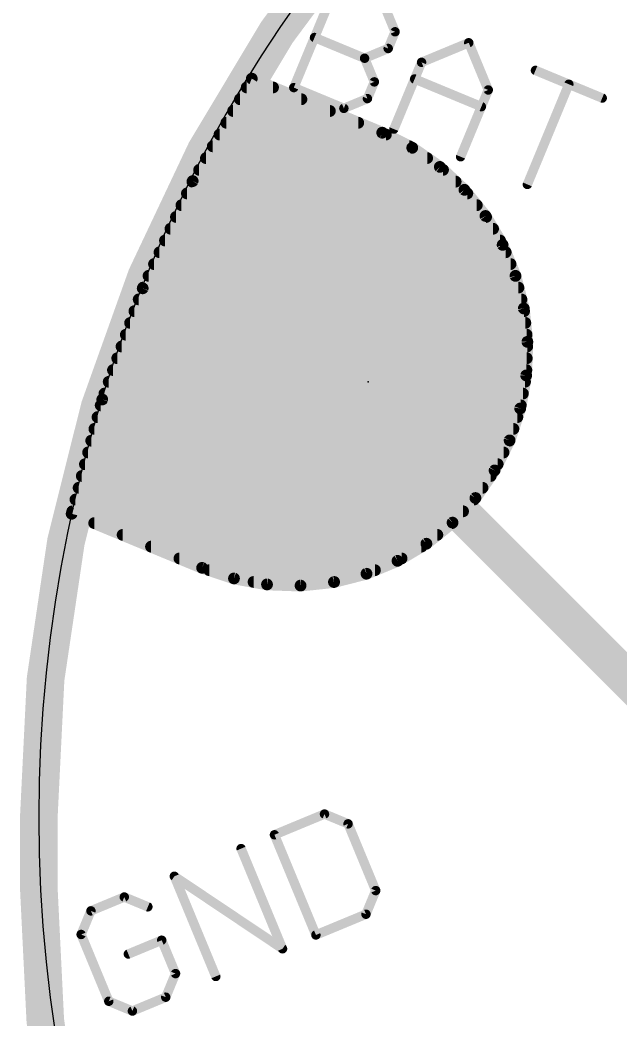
# Model space of a CAD drawing. Extents: x -15.4 to 15.4, y -15.6 to 15.4.
# Drawn here: x -15.44 to -8.97, y -2.17 to 8.6 of the extents above; entities that cross this region are included whole.
import ezdxf

# ---------------------------------------------------------------- set-up
doc = ezdxf.new("R2010")
doc.units = 0
for name, color, linetype in [('1', 12, 'CONTINUOUS'), ('16', 132, 'CONTINUOUS'), ('17', 110, 'CONTINUOUS'), ('20', 53, 'CONTINUOUS'), ('21', 40, 'CONTINUOUS'), ('23', 53, 'CONTINUOUS')]:
    doc.layers.add(name, color=color, linetype=linetype)

# ---------------------------------------------------------------- blocks, each defined once
blk = doc.blocks.new('ROUNDP')
at = {"const_width": 0.5}
blk.add_lwpolyline([(0, -0.25, 1), (0, 0.25, 1), (0, -0.25)], format="xyb", dxfattribs=at)

msp = doc.modelspace()

# ---------------------------------------------------------------- linework, layer by layer
at = {"layer": '1'}
for points, const_width in [([(-12.9413, 7.9691), (-13.5793, 6.864)], 0.127), ([(-11.5333, 7.3859), (-12.9413, 7.9691)], 0.127), ([(-12.9962, 7.874), (-12.7118, 7.874)], 0.127), ([(-13.0695, 7.747), (-12.4052, 7.747)], 0.127), ([(-13.1428, 7.62), (-12.0986, 7.62)], 0.127), ([(-13.2162, 7.493), (-11.792, 7.493)], 0.127), ([(-11.2092, 7.2236), (-11.5333, 7.3859)], 0.127), ([(-13.2895, 7.366), (-11.4936, 7.366)], 0.127), ([(-13.3628, 7.239), (-11.2399, 7.239)], 0.127), ([(-10.9116, 7.017), (-11.2092, 7.2236)], 0.127), ([(-13.4361, 7.112), (-11.0484, 7.112)], 0.127), ([(-13.5095, 6.985), (-10.8772, 6.985)], 0.127), ([(-10.6463, 6.77), (-10.9116, 7.017)], 0.127), ([(-13.5793, 6.864), (-14.1186, 5.7075)], 0.127), ([(-13.5821, 6.858), (-10.7408, 6.858)], 0.127), ([(-13.6413, 6.731), (-10.6149, 6.731)], 0.127), ([(-10.4189, 6.4878), (-10.6463, 6.77)], 0.127), ([(-13.7006, 6.604), (-10.5125, 6.604)], 0.127), ([(-13.7598, 6.477), (-10.4125, 6.477)], 0.127), ([(-10.234, 6.1762), (-10.4189, 6.4878)], 0.127), ([(-13.819, 6.35), (-10.3371, 6.35)], 0.127), ([(-13.8782, 6.223), (-10.2618, 6.223)], 0.127), ([(-13.9374, 6.096), (-10.2008, 6.096)], 0.127), ([(-10.0953, 5.8413), (-10.234, 6.1762)], 0.127), ([(-13.9967, 5.969), (-10.1482, 5.969)], 0.127), ([(-14.0559, 5.842), (-10.0956, 5.842)], 0.127), ([(-10.0057, 5.4902), (-10.0953, 5.8413)], 0.127), ([(-14.1186, 5.7075), (-14.5551, 4.5083)], 0.127), ([(-14.1151, 5.715), (-10.0631, 5.715)], 0.127), ([(-14.1621, 5.588), (-10.0306, 5.588)], 0.127), ([(-14.2083, 5.461), (-10.0025, 5.461)], 0.127), ([(-9.9669, 5.1299), (-10.0057, 5.4902)], 0.127), ([(-14.2546, 5.334), (-9.9889, 5.334)], 0.127), ([(-14.3008, 5.207), (-9.9752, 5.207)], 0.127), ([(-9.9799, 4.7677), (-9.9669, 5.1299)], 0.127), ([(-14.347, 5.08), (-9.9687, 5.08)], 0.127), ([(-14.3932, 4.953), (-9.9733, 4.953)], 0.127), ([(-14.4394, 4.826), (-9.9778, 4.826)], 0.127), ([(-11.684, 4.2871), (-11.684, 4.699)], 0.4064), ([(-14.4857, 4.699), (-9.9923, 4.699)], 0.127), ([(-10.0442, 4.411), (-9.9799, 4.7677)], 0.127), ([(-14.5319, 4.572), (-10.0152, 4.572)], 0.127), ([(-14.5551, 4.5083), (-14.8853, 3.2758)], 0.127), ([(-14.572, 4.445), (-10.0381, 4.445)], 0.127), ([(-2.25, -5.1469), (-11.684, 4.2871)], 0.4064), ([(-10.1587, 4.0672), (-10.0442, 4.411)], 0.127), ([(-14.6061, 4.318), (-10.0752, 4.318)], 0.127), ([(-14.6401, 4.191), (-10.1175, 4.191)], 0.127), ([(-14.6741, 4.064), (-10.1603, 4.064)], 0.127), ([(-10.3209, 3.7431), (-10.1587, 4.0672)], 0.127), ([(-14.7082, 3.937), (-10.2238, 3.937)], 0.127), ([(-14.7422, 3.81), (-10.2874, 3.81)], 0.127), ([(-10.5276, 3.4454), (-10.3209, 3.7431)], 0.127), ([(-14.7762, 3.683), (-10.3626, 3.683)], 0.127), ([(-14.8102, 3.556), (-10.4508, 3.556)], 0.127), ([(-14.8443, 3.429), (-10.5429, 3.429)], 0.127), ([(-10.7745, 3.1802), (-10.5276, 3.4454)], 0.127), ([(-14.8783, 3.302), (-10.6611, 3.302)], 0.127), ([(-14.8853, 3.2758), (-13.4773, 2.6926)], 0.127), ([(-14.6421, 3.175), (-10.781, 3.175)], 0.127), ([(-11.0567, 2.9528), (-10.7745, 3.1802)], 0.127), ([(-14.3355, 3.048), (-10.9386, 3.048)], 0.127), ([(-14.0289, 2.921), (-11.1103, 2.921)], 0.127), ([(-11.3684, 2.7679), (-11.0567, 2.9528)], 0.127), ([(-13.7223, 2.794), (-11.3243, 2.794)], 0.127), ([(-11.7032, 2.6292), (-11.3684, 2.7679)], 0.127), ([(-13.4773, 2.6926), (-13.1335, 2.5781)], 0.127), ([(-13.4006, 2.667), (-11.6119, 2.667)], 0.127), ([(-13.1335, 2.5781), (-12.7768, 2.5138)], 0.127), ([(-12.9223, 2.54), (-12.0526, 2.54)], 0.127), ([(-12.4147, 2.5008), (-12.0543, 2.5396)], 0.127), ([(-12.0543, 2.5396), (-11.7032, 2.6292)], 0.127), ([(-12.7768, 2.5138), (-12.4147, 2.5008)], 0.127)]:
    msp.add_lwpolyline(points, dxfattribs=dict(at, const_width=const_width))
for points, const_width in [([(-12.9292, 7.9984, 1), (-12.9535, 7.9397)], 0.0635), ([(-12.9138, 7.9532, 1), (-12.9688, 7.9849)], 0.0635), ([(-12.9962, 7.9058, 1), (-12.9962, 7.8423)], 0.0635), ([(-12.7118, 7.8423, 1), (-12.7118, 7.9058)], 0.0635), ([(-13.0695, 7.7788, 1), (-13.0695, 7.7153)], 0.0635), ([(-12.4052, 7.7153, 1), (-12.4052, 7.7788)], 0.0635), ([(-13.1428, 7.6517, 1), (-13.1428, 7.5883)], 0.0635), ([(-12.0986, 7.5883, 1), (-12.0986, 7.6517)], 0.0635), ([(-13.2162, 7.5248, 1), (-13.2162, 7.4613)], 0.0635), ([(-11.792, 7.4613, 1), (-11.792, 7.5248)], 0.0635), ([(-11.5191, 7.4143, 1), (-11.5475, 7.3575)], 0.0635), ([(-11.5455, 7.3565, 1), (-11.5212, 7.4152)], 0.0635), ([(-13.2895, 7.3978, 1), (-13.2895, 7.3343)], 0.0635), ([(-11.4936, 7.3343, 1), (-11.4936, 7.3978)], 0.0635), ([(-13.3628, 7.2708, 1), (-13.3628, 7.2073)], 0.0635), ([(-11.1911, 7.2497, 1), (-11.2274, 7.1976)], 0.0635), ([(-11.2399, 7.2073, 1), (-11.2399, 7.2708)], 0.0635), ([(-11.2235, 7.1952, 1), (-11.195, 7.252)], 0.0635), ([(-13.4361, 7.1437, 1), (-13.4361, 7.0803)], 0.0635), ([(-11.0484, 7.0803, 1), (-11.0484, 7.1437)], 0.0635), ([(-13.5095, 7.0168, 1), (-13.5095, 6.9533)], 0.0635), ([(-10.8899, 7.0402, 1), (-10.9332, 6.9937)], 0.0635), ([(-10.9297, 6.9909, 1), (-10.8934, 7.043)], 0.0635), ([(-10.8772, 6.9533, 1), (-10.8772, 7.0168)], 0.0635), ([(-13.5821, 6.8898, 1), (-13.5821, 6.8263)], 0.0635), ([(-13.6068, 6.8798, 1), (-13.5518, 6.8481)], 0.0635), ([(-13.5506, 6.8505, 1), (-13.6081, 6.8774)], 0.0635), ([(-10.7408, 6.8263, 1), (-10.7408, 6.8898)], 0.0635), ([(-13.6413, 6.7628, 1), (-13.6413, 6.6993)], 0.0635), ([(-10.6216, 6.7899, 1), (-10.671, 6.7501)], 0.0635), ([(-10.668, 6.7468, 1), (-10.6247, 6.7932)], 0.0635), ([(-10.6149, 6.6993, 1), (-10.6149, 6.7628)], 0.0635), ([(-13.7006, 6.6357, 1), (-13.7006, 6.5723)], 0.0635), ([(-10.5125, 6.5723, 1), (-10.5125, 6.6357)], 0.0635), ([(-13.7598, 6.5088, 1), (-13.7598, 6.4453)], 0.0635), ([(-10.3916, 6.504, 1), (-10.4462, 6.4716)], 0.0635), ([(-10.4436, 6.4679, 1), (-10.3942, 6.5077)], 0.0635), ([(-10.4125, 6.4453, 1), (-10.4125, 6.5088)], 0.0635), ([(-13.819, 6.3818, 1), (-13.819, 6.3183)], 0.0635), ([(-10.3371, 6.3183, 1), (-10.3371, 6.3818)], 0.0635), ([(-13.8782, 6.2547, 1), (-13.8782, 6.1913)], 0.0635), ([(-10.2618, 6.1913, 1), (-10.2618, 6.2547)], 0.0635), ([(-13.9374, 6.1277, 1), (-13.9374, 6.0643)], 0.0635), ([(-10.2047, 6.1883, 1), (-10.2633, 6.164)], 0.0635), ([(-10.2613, 6.16, 1), (-10.2067, 6.1924)], 0.0635), ([(-10.2008, 6.0643, 1), (-10.2008, 6.1277)], 0.0635), ([(-13.9967, 6.0008, 1), (-13.9967, 5.9373)], 0.0635), ([(-10.1482, 5.9373, 1), (-10.1482, 6.0008)], 0.0635), ([(-14.0559, 5.8738, 1), (-14.0559, 5.8103)], 0.0635), ([(-10.0645, 5.8492, 1), (-10.1261, 5.8335)], 0.0635), ([(-10.1246, 5.8292, 1), (-10.066, 5.8535)], 0.0635), ([(-10.0956, 5.8103, 1), (-10.0956, 5.8738)], 0.0635), ([(-14.1474, 5.7209, 1), (-14.0898, 5.694)], 0.0635), ([(-14.0888, 5.6966, 1), (-14.1485, 5.7183)], 0.0635), ([(-14.1151, 5.7467, 1), (-14.1151, 5.6833)], 0.0635), ([(-10.0631, 5.6833, 1), (-10.0631, 5.7467)], 0.0635), ([(-14.1621, 5.6197, 1), (-14.1621, 5.5563)], 0.0635), ([(-10.0306, 5.5563, 1), (-10.0306, 5.6197)], 0.0635), ([(-14.2083, 5.4928, 1), (-14.2083, 5.4293)], 0.0635), ([(-9.9741, 5.4936, 1), (-10.0373, 5.4868)], 0.0635), ([(-10.0364, 5.4823, 1), (-9.9749, 5.498)], 0.0635), ([(-10.0025, 5.4293, 1), (-10.0025, 5.4928)], 0.0635), ([(-14.2546, 5.3658, 1), (-14.2546, 5.3023)], 0.0635), ([(-9.9889, 5.3023, 1), (-9.9889, 5.3658)], 0.0635), ([(-14.3008, 5.2387, 1), (-14.3008, 5.1753)], 0.0635), ([(-9.9352, 5.1287, 1), (-9.9987, 5.131)], 0.0635), ([(-9.9752, 5.1753, 1), (-9.9752, 5.2387)], 0.0635), ([(-14.347, 5.1117, 1), (-14.347, 5.0483)], 0.0635), ([(-9.9985, 5.1265, 1), (-9.9354, 5.1333)], 0.0635), ([(-9.9687, 5.0483, 1), (-9.9687, 5.1117)], 0.0635), ([(-14.3932, 4.9848, 1), (-14.3932, 4.9213)], 0.0635), ([(-9.9733, 4.9213, 1), (-9.9733, 4.9848)], 0.0635), ([(-14.4394, 4.8578, 1), (-14.4394, 4.7943)], 0.0635), ([(-11.5824, 4.699, 1), (-11.7856, 4.699)], 0.2032), ([(-9.9778, 4.7943, 1), (-9.9778, 4.8578)], 0.0635), ([(-14.4857, 4.7307, 1), (-14.4857, 4.6673)], 0.0635), ([(-10.0116, 4.7688, 1), (-9.9481, 4.7666)], 0.0635), ([(-9.9486, 4.7621, 1), (-10.0111, 4.7733)], 0.0635), ([(-9.9923, 4.6673, 1), (-9.9923, 4.7307)], 0.0635), ([(-14.5319, 4.6037, 1), (-14.5319, 4.5403)], 0.0635), ([(-10.0152, 4.5403, 1), (-10.0152, 4.6037)], 0.0635), ([(-14.5849, 4.5192, 1), (-14.5252, 4.4975)], 0.0635), ([(-14.5244, 4.5001, 1), (-14.5857, 4.5166)], 0.0635), ([(-14.572, 4.4768, 1), (-14.572, 4.4133)], 0.0635), ([(-11.6122, 4.3589, 1), (-11.7558, 4.2152)], 0.2032), ([(-10.0755, 4.4167, 1), (-10.013, 4.4054)], 0.0635), ([(-10.0141, 4.401, 1), (-10.0744, 4.4211)], 0.0635), ([(-10.0381, 4.4133, 1), (-10.0381, 4.4768)], 0.0635), ([(-14.6061, 4.3498, 1), (-14.6061, 4.2863)], 0.0635), ([(-11.7856, 4.2871, 1), (-11.5824, 4.2871)], 0.2032), ([(-10.0752, 4.2863, 1), (-10.0752, 4.3498)], 0.0635), ([(-14.6401, 4.2227, 1), (-14.6401, 4.1593)], 0.0635), ([(-10.1175, 4.1593, 1), (-10.1175, 4.2227)], 0.0635), ([(-14.6741, 4.0957, 1), (-14.6741, 4.0323)], 0.0635), ([(-10.1888, 4.0772, 1), (-10.1285, 4.0572)], 0.0635), ([(-10.1303, 4.053, 1), (-10.1871, 4.0814)], 0.0635), ([(-10.1603, 4.0323, 1), (-10.1603, 4.0957)], 0.0635), ([(-14.7082, 3.9688, 1), (-14.7082, 3.9053)], 0.0635), ([(-10.2238, 3.9053, 1), (-10.2238, 3.9688)], 0.0635), ([(-14.7422, 3.8418, 1), (-14.7422, 3.7782)], 0.0635), ([(-10.3493, 3.7573, 1), (-10.2925, 3.7289)], 0.0635), ([(-10.2948, 3.725, 1), (-10.347, 3.7612)], 0.0635), ([(-10.2874, 3.7782, 1), (-10.2874, 3.8418)], 0.0635), ([(-14.7762, 3.7148, 1), (-14.7762, 3.6513)], 0.0635), ([(-10.3626, 3.6513, 1), (-10.3626, 3.7148)], 0.0635), ([(-14.8102, 3.5878, 1), (-14.8102, 3.5242)], 0.0635), ([(-10.4508, 3.5242, 1), (-10.4508, 3.5878)], 0.0635), ([(-14.8443, 3.4608, 1), (-14.8443, 3.3973)], 0.0635), ([(-10.5537, 3.4635, 1), (-10.5015, 3.4273)], 0.0635), ([(-10.5043, 3.4238, 1), (-10.5508, 3.4671)], 0.0635), ([(-10.5429, 3.3973, 1), (-10.5429, 3.4608)], 0.0635), ([(-14.8783, 3.3338, 1), (-14.8783, 3.2702)], 0.0635), ([(-10.6611, 3.2702, 1), (-10.6611, 3.3338)], 0.0635), ([(-14.8732, 3.3051, 1), (-14.8975, 3.2464)], 0.0635), ([(-14.916, 3.284, 1), (-14.8547, 3.2675)], 0.0635), ([(-14.6421, 3.2068, 1), (-14.6421, 3.1433)], 0.0635), ([(-10.7978, 3.2018, 1), (-10.7513, 3.1586)], 0.0635), ([(-10.7546, 3.1555, 1), (-10.7944, 3.2049)], 0.0635), ([(-10.781, 3.1433, 1), (-10.781, 3.2068)], 0.0635), ([(-14.3355, 3.0798, 1), (-14.3355, 3.0162)], 0.0635), ([(-10.9386, 3.0162, 1), (-10.9386, 3.0798)], 0.0635), ([(-14.0289, 2.9528, 1), (-14.0289, 2.8893)], 0.0635), ([(-11.1103, 2.8893, 1), (-11.1103, 2.9528)], 0.0635), ([(-11.0766, 2.9775, 1), (-11.0368, 2.9281)], 0.0635), ([(-11.0405, 2.9255, 1), (-11.0729, 2.9801)], 0.0635), ([(-13.7223, 2.8258, 1), (-13.7223, 2.7622)], 0.0635), ([(-11.3846, 2.7952, 1), (-11.3522, 2.7406)], 0.0635), ([(-11.3562, 2.7385, 1), (-11.3805, 2.7972)], 0.0635), ([(-11.3243, 2.7622, 1), (-11.3243, 2.8258)], 0.0635), ([(-13.4673, 2.7227, 1), (-13.4874, 2.6624)], 0.0635), ([(-13.4895, 2.6632, 1), (-13.4652, 2.7219)], 0.0635), ([(-13.4006, 2.6988, 1), (-13.4006, 2.6353)], 0.0635), ([(-11.6119, 2.6353, 1), (-11.6119, 2.6988)], 0.0635), ([(-13.1279, 2.6093, 1), (-13.1391, 2.5469)], 0.0635), ([(-13.1435, 2.548, 1), (-13.1235, 2.6082)], 0.0635), ([(-12.9223, 2.5718, 1), (-12.9223, 2.5082)], 0.0635), ([(-12.0622, 2.5703, 1), (-12.0465, 2.5088)], 0.0635), ([(-12.0509, 2.508, 1), (-12.0577, 2.5711)], 0.0635), ([(-12.0526, 2.5082, 1), (-12.0526, 2.5718)], 0.0635), ([(-11.7153, 2.6585, 1), (-11.691, 2.5999)], 0.0635), ([(-11.6953, 2.5984, 1), (-11.711, 2.6599)], 0.0635), ([(-12.7757, 2.5455, 1), (-12.778, 2.482)], 0.0635), ([(-12.7825, 2.4825, 1), (-12.7712, 2.545)], 0.0635), ([(-12.4181, 2.5324, 1), (-12.4113, 2.4693)], 0.0635), ([(-12.4158, 2.4691, 1), (-12.4135, 2.5326)], 0.0635)]:
    msp.add_lwpolyline(points, format="xyb", dxfattribs=dict(at, const_width=const_width))
at = {"layer": '16'}
for points, const_width in [([(0, 15.24, 0.4142), (-15.24, 0)], 0.4064), ([(-12.9292, 7.9984, 1), (-12.9535, 7.9397)], 0.0635), ([(-12.9138, 7.9532, 1), (-12.9688, 7.9849)], 0.0635), ([(-12.9962, 7.9058, 1), (-12.9962, 7.8423)], 0.0635), ([(-12.7118, 7.8423, 1), (-12.7118, 7.9058)], 0.0635), ([(-13.0695, 7.7788, 1), (-13.0695, 7.7153)], 0.0635), ([(-12.4052, 7.7153, 1), (-12.4052, 7.7788)], 0.0635), ([(-13.1428, 7.6517, 1), (-13.1428, 7.5883)], 0.0635), ([(-12.0986, 7.5883, 1), (-12.0986, 7.6517)], 0.0635), ([(-13.2162, 7.5248, 1), (-13.2162, 7.4613)], 0.0635), ([(-11.792, 7.4613, 1), (-11.792, 7.5248)], 0.0635), ([(-11.5191, 7.4143, 1), (-11.5475, 7.3575)], 0.0635), ([(-11.5455, 7.3565, 1), (-11.5212, 7.4152)], 0.0635), ([(-13.2895, 7.3978, 1), (-13.2895, 7.3343)], 0.0635), ([(-11.4936, 7.3343, 1), (-11.4936, 7.3978)], 0.0635), ([(-13.3628, 7.2708, 1), (-13.3628, 7.2073)], 0.0635), ([(-11.1911, 7.2497, 1), (-11.2274, 7.1976)], 0.0635), ([(-11.2399, 7.2073, 1), (-11.2399, 7.2708)], 0.0635), ([(-11.2235, 7.1952, 1), (-11.195, 7.252)], 0.0635), ([(-13.4361, 7.1437, 1), (-13.4361, 7.0803)], 0.0635), ([(-11.0484, 7.0803, 1), (-11.0484, 7.1437)], 0.0635), ([(-13.5095, 7.0168, 1), (-13.5095, 6.9533)], 0.0635), ([(-10.8899, 7.0402, 1), (-10.9332, 6.9937)], 0.0635), ([(-10.9297, 6.9909, 1), (-10.8934, 7.043)], 0.0635), ([(-10.8772, 6.9533, 1), (-10.8772, 7.0168)], 0.0635), ([(-13.5821, 6.8898, 1), (-13.5821, 6.8263)], 0.0635), ([(-13.6068, 6.8798, 1), (-13.5518, 6.8481)], 0.0635), ([(-13.5506, 6.8505, 1), (-13.6081, 6.8774)], 0.0635), ([(-10.7408, 6.8263, 1), (-10.7408, 6.8898)], 0.0635), ([(-13.6413, 6.7628, 1), (-13.6413, 6.6993)], 0.0635), ([(-10.6216, 6.7899, 1), (-10.671, 6.7501)], 0.0635), ([(-10.668, 6.7468, 1), (-10.6247, 6.7932)], 0.0635), ([(-10.6149, 6.6993, 1), (-10.6149, 6.7628)], 0.0635), ([(-13.7006, 6.6357, 1), (-13.7006, 6.5723)], 0.0635), ([(-10.5125, 6.5723, 1), (-10.5125, 6.6357)], 0.0635), ([(-13.7598, 6.5088, 1), (-13.7598, 6.4453)], 0.0635), ([(-10.3916, 6.504, 1), (-10.4462, 6.4716)], 0.0635), ([(-10.4436, 6.4679, 1), (-10.3942, 6.5077)], 0.0635), ([(-10.4125, 6.4453, 1), (-10.4125, 6.5088)], 0.0635), ([(-13.819, 6.3818, 1), (-13.819, 6.3183)], 0.0635), ([(-10.3371, 6.3183, 1), (-10.3371, 6.3818)], 0.0635), ([(-13.8782, 6.2547, 1), (-13.8782, 6.1913)], 0.0635), ([(-10.2618, 6.1913, 1), (-10.2618, 6.2547)], 0.0635), ([(-13.9374, 6.1277, 1), (-13.9374, 6.0643)], 0.0635), ([(-10.2047, 6.1883, 1), (-10.2633, 6.164)], 0.0635), ([(-10.2613, 6.16, 1), (-10.2067, 6.1924)], 0.0635), ([(-10.2008, 6.0643, 1), (-10.2008, 6.1277)], 0.0635), ([(-13.9967, 6.0008, 1), (-13.9967, 5.9373)], 0.0635), ([(-10.1482, 5.9373, 1), (-10.1482, 6.0008)], 0.0635), ([(-14.0559, 5.8738, 1), (-14.0559, 5.8103)], 0.0635), ([(-10.0645, 5.8492, 1), (-10.1261, 5.8335)], 0.0635), ([(-10.1246, 5.8292, 1), (-10.066, 5.8535)], 0.0635), ([(-10.0956, 5.8103, 1), (-10.0956, 5.8738)], 0.0635), ([(-14.1474, 5.7209, 1), (-14.0898, 5.694)], 0.0635), ([(-14.0888, 5.6966, 1), (-14.1485, 5.7183)], 0.0635), ([(-14.1151, 5.7467, 1), (-14.1151, 5.6833)], 0.0635), ([(-10.0631, 5.6833, 1), (-10.0631, 5.7467)], 0.0635), ([(-14.1621, 5.6197, 1), (-14.1621, 5.5563)], 0.0635), ([(-10.0306, 5.5563, 1), (-10.0306, 5.6197)], 0.0635), ([(-14.2083, 5.4928, 1), (-14.2083, 5.4293)], 0.0635), ([(-9.9741, 5.4936, 1), (-10.0373, 5.4868)], 0.0635), ([(-10.0364, 5.4823, 1), (-9.9749, 5.498)], 0.0635), ([(-10.0025, 5.4293, 1), (-10.0025, 5.4928)], 0.0635), ([(-14.2546, 5.3658, 1), (-14.2546, 5.3023)], 0.0635), ([(-9.9889, 5.3023, 1), (-9.9889, 5.3658)], 0.0635), ([(-14.3008, 5.2387, 1), (-14.3008, 5.1753)], 0.0635), ([(-9.9352, 5.1287, 1), (-9.9987, 5.131)], 0.0635), ([(-9.9752, 5.1753, 1), (-9.9752, 5.2387)], 0.0635), ([(-14.347, 5.1117, 1), (-14.347, 5.0483)], 0.0635), ([(-9.9985, 5.1265, 1), (-9.9354, 5.1333)], 0.0635), ([(-9.9687, 5.0483, 1), (-9.9687, 5.1117)], 0.0635), ([(-14.3932, 4.9848, 1), (-14.3932, 4.9213)], 0.0635), ([(-9.9733, 4.9213, 1), (-9.9733, 4.9848)], 0.0635), ([(-14.4394, 4.8578, 1), (-14.4394, 4.7943)], 0.0635), ([(-9.9778, 4.7943, 1), (-9.9778, 4.8578)], 0.0635), ([(-14.4857, 4.7307, 1), (-14.4857, 4.6673)], 0.0635), ([(-10.0116, 4.7688, 1), (-9.9481, 4.7666)], 0.0635), ([(-9.9486, 4.7621, 1), (-10.0111, 4.7733)], 0.0635), ([(-9.9923, 4.6673, 1), (-9.9923, 4.7307)], 0.0635), ([(-14.5319, 4.6037, 1), (-14.5319, 4.5403)], 0.0635), ([(-10.0152, 4.5403, 1), (-10.0152, 4.6037)], 0.0635), ([(-14.5849, 4.5192, 1), (-14.5252, 4.4975)], 0.0635), ([(-14.5244, 4.5001, 1), (-14.5857, 4.5166)], 0.0635), ([(-14.572, 4.4768, 1), (-14.572, 4.4133)], 0.0635), ([(-10.0755, 4.4167, 1), (-10.013, 4.4054)], 0.0635), ([(-10.0141, 4.401, 1), (-10.0744, 4.4211)], 0.0635), ([(-10.0381, 4.4133, 1), (-10.0381, 4.4768)], 0.0635), ([(-14.6061, 4.3498, 1), (-14.6061, 4.2863)], 0.0635), ([(-10.0752, 4.2863, 1), (-10.0752, 4.3498)], 0.0635), ([(-14.6401, 4.2227, 1), (-14.6401, 4.1593)], 0.0635), ([(-10.1175, 4.1593, 1), (-10.1175, 4.2227)], 0.0635), ([(-14.6741, 4.0957, 1), (-14.6741, 4.0323)], 0.0635), ([(-10.1888, 4.0772, 1), (-10.1285, 4.0572)], 0.0635), ([(-10.1303, 4.053, 1), (-10.1871, 4.0814)], 0.0635), ([(-10.1603, 4.0323, 1), (-10.1603, 4.0957)], 0.0635), ([(-14.7082, 3.9688, 1), (-14.7082, 3.9053)], 0.0635), ([(-10.2238, 3.9053, 1), (-10.2238, 3.9688)], 0.0635), ([(-14.7422, 3.8418, 1), (-14.7422, 3.7782)], 0.0635), ([(-10.3493, 3.7573, 1), (-10.2925, 3.7289)], 0.0635), ([(-10.2948, 3.725, 1), (-10.347, 3.7612)], 0.0635), ([(-10.2874, 3.7782, 1), (-10.2874, 3.8418)], 0.0635), ([(-14.7762, 3.7148, 1), (-14.7762, 3.6513)], 0.0635), ([(-10.3626, 3.6513, 1), (-10.3626, 3.7148)], 0.0635), ([(-14.8102, 3.5878, 1), (-14.8102, 3.5242)], 0.0635), ([(-10.4508, 3.5242, 1), (-10.4508, 3.5878)], 0.0635), ([(-14.8443, 3.4608, 1), (-14.8443, 3.3973)], 0.0635), ([(-10.5537, 3.4635, 1), (-10.5015, 3.4273)], 0.0635), ([(-10.5043, 3.4238, 1), (-10.5508, 3.4671)], 0.0635), ([(-10.5429, 3.3973, 1), (-10.5429, 3.4608)], 0.0635), ([(-14.8783, 3.3338, 1), (-14.8783, 3.2702)], 0.0635), ([(-10.6611, 3.2702, 1), (-10.6611, 3.3338)], 0.0635), ([(-14.8732, 3.3051, 1), (-14.8975, 3.2464)], 0.0635), ([(-14.916, 3.284, 1), (-14.8547, 3.2675)], 0.0635), ([(-14.6421, 3.2068, 1), (-14.6421, 3.1433)], 0.0635), ([(-10.7978, 3.2018, 1), (-10.7513, 3.1586)], 0.0635), ([(-10.7546, 3.1555, 1), (-10.7944, 3.2049)], 0.0635), ([(-10.781, 3.1433, 1), (-10.781, 3.2068)], 0.0635), ([(-14.3355, 3.0798, 1), (-14.3355, 3.0162)], 0.0635), ([(-10.9386, 3.0162, 1), (-10.9386, 3.0798)], 0.0635), ([(-14.0289, 2.9528, 1), (-14.0289, 2.8893)], 0.0635), ([(-11.1103, 2.8893, 1), (-11.1103, 2.9528)], 0.0635), ([(-11.0766, 2.9775, 1), (-11.0368, 2.9281)], 0.0635), ([(-11.0405, 2.9255, 1), (-11.0729, 2.9801)], 0.0635), ([(-13.7223, 2.8258, 1), (-13.7223, 2.7622)], 0.0635), ([(-11.3846, 2.7952, 1), (-11.3522, 2.7406)], 0.0635), ([(-11.3562, 2.7385, 1), (-11.3805, 2.7972)], 0.0635), ([(-11.3243, 2.7622, 1), (-11.3243, 2.8258)], 0.0635), ([(-13.4673, 2.7227, 1), (-13.4874, 2.6624)], 0.0635), ([(-13.4895, 2.6632, 1), (-13.4652, 2.7219)], 0.0635), ([(-13.4006, 2.6988, 1), (-13.4006, 2.6353)], 0.0635), ([(-11.6119, 2.6353, 1), (-11.6119, 2.6988)], 0.0635), ([(-13.1279, 2.6093, 1), (-13.1391, 2.5469)], 0.0635), ([(-13.1435, 2.548, 1), (-13.1235, 2.6082)], 0.0635), ([(-12.9223, 2.5718, 1), (-12.9223, 2.5082)], 0.0635), ([(-12.0622, 2.5703, 1), (-12.0465, 2.5088)], 0.0635), ([(-12.0509, 2.508, 1), (-12.0577, 2.5711)], 0.0635), ([(-12.0526, 2.5082, 1), (-12.0526, 2.5718)], 0.0635), ([(-11.7153, 2.6585, 1), (-11.691, 2.5999)], 0.0635), ([(-11.6953, 2.5984, 1), (-11.711, 2.6599)], 0.0635), ([(-12.7757, 2.5455, 1), (-12.778, 2.482)], 0.0635), ([(-12.7825, 2.4825, 1), (-12.7712, 2.545)], 0.0635), ([(-12.4181, 2.5324, 1), (-12.4113, 2.4693)], 0.0635), ([(-12.4158, 2.4691, 1), (-12.4135, 2.5326)], 0.0635), ([(-15.1384, 0, 1), (-15.3416, 0)], 0.2032), ([(-15.3416, 0, 1), (-15.1384, 0)], 0.2032), ([(-15.24, -0.762, 0.4142), (-0.635, -15.367)], 0.4064), ([(-15.1384, -0.762, 1), (-15.3416, -0.762)], 0.2032), ([(-15.3416, -0.762, 1), (-15.1384, -0.762)], 0.2032)]:
    msp.add_lwpolyline(points, format="xyb", dxfattribs=dict(at, const_width=const_width))
for points, const_width in [([(-12.9413, 7.9691), (-13.5793, 6.864)], 0.127), ([(-11.5333, 7.3859), (-12.9413, 7.9691)], 0.127), ([(-12.9962, 7.874), (-12.7118, 7.874)], 0.127), ([(-13.0695, 7.747), (-12.4052, 7.747)], 0.127), ([(-13.1428, 7.62), (-12.0986, 7.62)], 0.127), ([(-13.2162, 7.493), (-11.792, 7.493)], 0.127), ([(-11.2092, 7.2236), (-11.5333, 7.3859)], 0.127), ([(-13.2895, 7.366), (-11.4936, 7.366)], 0.127), ([(-13.3628, 7.239), (-11.2399, 7.239)], 0.127), ([(-10.9116, 7.017), (-11.2092, 7.2236)], 0.127), ([(-13.4361, 7.112), (-11.0484, 7.112)], 0.127), ([(-13.5095, 6.985), (-10.8772, 6.985)], 0.127), ([(-10.6463, 6.77), (-10.9116, 7.017)], 0.127), ([(-13.5793, 6.864), (-14.1186, 5.7075)], 0.127), ([(-13.5821, 6.858), (-10.7408, 6.858)], 0.127), ([(-13.6413, 6.731), (-10.6149, 6.731)], 0.127), ([(-10.4189, 6.4878), (-10.6463, 6.77)], 0.127), ([(-13.7006, 6.604), (-10.5125, 6.604)], 0.127), ([(-13.7598, 6.477), (-10.4125, 6.477)], 0.127), ([(-10.234, 6.1762), (-10.4189, 6.4878)], 0.127), ([(-13.819, 6.35), (-10.3371, 6.35)], 0.127), ([(-13.8782, 6.223), (-10.2618, 6.223)], 0.127), ([(-13.9374, 6.096), (-10.2008, 6.096)], 0.127), ([(-10.0953, 5.8413), (-10.234, 6.1762)], 0.127), ([(-13.9967, 5.969), (-10.1482, 5.969)], 0.127), ([(-14.0559, 5.842), (-10.0956, 5.842)], 0.127), ([(-10.0057, 5.4902), (-10.0953, 5.8413)], 0.127), ([(-14.1186, 5.7075), (-14.5551, 4.5083)], 0.127), ([(-14.1151, 5.715), (-10.0631, 5.715)], 0.127), ([(-14.1621, 5.588), (-10.0306, 5.588)], 0.127), ([(-14.2083, 5.461), (-10.0025, 5.461)], 0.127), ([(-9.9669, 5.1299), (-10.0057, 5.4902)], 0.127), ([(-14.2546, 5.334), (-9.9889, 5.334)], 0.127), ([(-14.3008, 5.207), (-9.9752, 5.207)], 0.127), ([(-9.9799, 4.7677), (-9.9669, 5.1299)], 0.127), ([(-14.347, 5.08), (-9.9687, 5.08)], 0.127), ([(-14.3932, 4.953), (-9.9733, 4.953)], 0.127), ([(-14.4394, 4.826), (-9.9778, 4.826)], 0.127), ([(-14.4857, 4.699), (-9.9923, 4.699)], 0.127), ([(-10.0442, 4.411), (-9.9799, 4.7677)], 0.127), ([(-14.5319, 4.572), (-10.0152, 4.572)], 0.127), ([(-14.5551, 4.5083), (-14.8853, 3.2758)], 0.127), ([(-14.572, 4.445), (-10.0381, 4.445)], 0.127), ([(-10.1587, 4.0672), (-10.0442, 4.411)], 0.127), ([(-14.6061, 4.318), (-10.0752, 4.318)], 0.127), ([(-14.6401, 4.191), (-10.1175, 4.191)], 0.127), ([(-14.6741, 4.064), (-10.1603, 4.064)], 0.127), ([(-10.3209, 3.7431), (-10.1587, 4.0672)], 0.127), ([(-14.7082, 3.937), (-10.2238, 3.937)], 0.127), ([(-14.7422, 3.81), (-10.2874, 3.81)], 0.127), ([(-10.5276, 3.4454), (-10.3209, 3.7431)], 0.127), ([(-14.7762, 3.683), (-10.3626, 3.683)], 0.127), ([(-14.8102, 3.556), (-10.4508, 3.556)], 0.127), ([(-14.8443, 3.429), (-10.5429, 3.429)], 0.127), ([(-10.7745, 3.1802), (-10.5276, 3.4454)], 0.127), ([(-14.8783, 3.302), (-10.6611, 3.302)], 0.127), ([(-14.8853, 3.2758), (-13.4773, 2.6926)], 0.127), ([(-14.6421, 3.175), (-10.781, 3.175)], 0.127), ([(-11.0567, 2.9528), (-10.7745, 3.1802)], 0.127), ([(-14.3355, 3.048), (-10.9386, 3.048)], 0.127), ([(-14.0289, 2.921), (-11.1103, 2.921)], 0.127), ([(-11.3684, 2.7679), (-11.0567, 2.9528)], 0.127), ([(-13.7223, 2.794), (-11.3243, 2.794)], 0.127), ([(-11.7032, 2.6292), (-11.3684, 2.7679)], 0.127), ([(-13.4773, 2.6926), (-13.1335, 2.5781)], 0.127), ([(-13.4006, 2.667), (-11.6119, 2.667)], 0.127), ([(-13.1335, 2.5781), (-12.7768, 2.5138)], 0.127), ([(-12.9223, 2.54), (-12.0526, 2.54)], 0.127), ([(-12.4147, 2.5008), (-12.0543, 2.5396)], 0.127), ([(-12.0543, 2.5396), (-11.7032, 2.6292)], 0.127), ([(-12.7768, 2.5138), (-12.4147, 2.5008)], 0.127), ([(-15.24, 0), (-15.24, -0.762)], 0.4064)]:
    msp.add_lwpolyline(points, dxfattribs=dict(at, const_width=const_width))
at = {"layer": '20'}
for start, end in [(90, 180), (180, 270)]:
    msp.add_arc((0, 0), 15.24, start, end, dxfattribs=at)
at = {"layer": '21', "const_width": 0.1016}
for points in [[(-12.4878, 7.8725), (-12.0403, 8.9529)], [(-11.5001, 8.7291), (-11.3946, 8.4745)], [(-11.3946, 8.4745), (-11.4692, 8.2944)], [(-12.2641, 8.4127), (-11.7239, 8.1889)], [(-11.1091, 8.1452), (-10.5998, 8.3562)], [(-10.5998, 8.3562), (-10.3888, 7.8469)], [(-11.4692, 8.2944), (-11.7239, 8.1889)], [(-11.7239, 8.1889), (-11.6184, 7.9343)], [(-11.4074, 7.425), (-11.1091, 8.1452)], [(-9.8795, 8.0579), (-9.1593, 7.7595)], [(-11.6184, 7.9343), (-11.693, 7.7542)], [(-11.1837, 7.9652), (-10.4634, 7.6668)], [(-11.9476, 7.6487), (-12.4878, 7.8725)], [(-10.3888, 7.8469), (-10.6872, 7.1266)], [(-9.9669, 6.8283), (-9.5194, 7.9087)], [(-11.693, 7.7542), (-11.9476, 7.6487)], [(-12.1565, 0.0367), (-12.6967, -0.187)], [(-11.9019, -0.0687), (-12.1565, 0.0367)], [(-11.6035, -0.789), (-11.9019, -0.0687)], [(-12.6967, -0.187), (-12.2492, -1.2674)], [(-12.6093, -1.4166), (-13.0568, -0.3362)], [(-13.3296, -1.7149), (-13.7771, -0.6345)], [(-13.7771, -0.6345), (-12.6093, -1.4166)], [(-11.709, -1.0436), (-11.6035, -0.789)], [(-14.3173, -0.8583), (-14.6774, -1.0074)], [(-14.0626, -0.9638), (-14.3173, -0.8583)], [(-14.6774, -1.0074), (-14.7829, -1.2621)], [(-12.2492, -1.2674), (-11.709, -1.0436)], [(-14.7829, -1.2621), (-14.4846, -1.9824)], [(-13.9135, -1.3239), (-14.2736, -1.4731)], [(-13.7643, -1.684), (-13.9135, -1.3239)], [(-13.8698, -1.9387), (-13.7643, -1.684)], [(-14.4846, -1.9824), (-14.2299, -2.0878)], [(-14.2299, -2.0878), (-13.8698, -1.9387)]]:
    msp.add_lwpolyline(points, dxfattribs=at)
at = {"layer": '21', "const_width": 0.0508}
for points in [[(-11.3712, 8.4647, 1), (-11.4181, 8.4842)], [(-12.2543, 8.4361, 1), (-12.2738, 8.3892)], [(-11.4181, 8.4647, 1), (-11.3712, 8.4842)], [(-10.5763, 8.3659, 1), (-10.6233, 8.3465)], [(-10.5901, 8.3327, 1), (-10.6095, 8.3797)], [(-11.4927, 8.3041, 1), (-11.4458, 8.2847)], [(-11.4595, 8.2709, 1), (-11.4789, 8.3179)], [(-11.7336, 8.2124, 1), (-11.7142, 8.1655)], [(-11.7004, 8.1986, 1), (-11.7473, 8.1792)], [(-11.7336, 8.1655, 1), (-11.7142, 8.2124)], [(-11.1188, 8.1687, 1), (-11.0994, 8.1218)], [(-11.0856, 8.1355, 1), (-11.1326, 8.155)], [(-9.8698, 8.0813, 1), (-9.8893, 8.0344)], [(-11.5949, 7.9246, 1), (-11.6419, 7.944)], [(-11.174, 7.9886, 1), (-11.1934, 7.9417)], [(-12.4781, 7.896, 1), (-12.4975, 7.849)], [(-12.5113, 7.8822, 1), (-12.4644, 7.8628)], [(-11.6419, 7.9246, 1), (-11.5949, 7.944)], [(-10.3654, 7.8372, 1), (-10.4123, 7.8566)], [(-10.4123, 7.8372, 1), (-10.3654, 7.8566)], [(-9.496, 7.899, 1), (-9.5429, 7.9184)], [(-11.7165, 7.7639, 1), (-11.6695, 7.7445)], [(-11.6833, 7.7307, 1), (-11.7027, 7.7777)], [(-9.169, 7.736, 1), (-9.1496, 7.783)], [(-11.9574, 7.6722, 1), (-11.9379, 7.6253)], [(-11.9574, 7.6253, 1), (-11.9379, 7.6722)], [(-10.4731, 7.6434, 1), (-10.4537, 7.6903)], [(-11.4309, 7.4347, 1), (-11.384, 7.4153)], [(-10.7106, 7.1364, 1), (-10.6637, 7.1169)], [(-9.9904, 6.838, 1), (-9.9435, 6.8186)], [(-12.1468, 0.0602, 1), (-12.1662, 0.0133)], [(-12.1468, 0.0133, 1), (-12.1662, 0.0602)], [(-11.8784, -0.059, 1), (-11.9253, -0.0785)], [(-11.9116, -0.0922, 1), (-11.8922, -0.0453)], [(-12.6732, -0.1773, 1), (-12.7202, -0.1967)], [(-12.7064, -0.1635, 1), (-12.687, -0.2105)], [(-13.0334, -0.3265, 1), (-13.0803, -0.3459)], [(-13.7536, -0.6248, 1), (-13.8006, -0.6442)], [(-13.763, -0.6134, 1), (-13.7912, -0.6556)], [(-11.5801, -0.7987, 1), (-11.627, -0.7793)], [(-11.627, -0.7987, 1), (-11.5801, -0.7793)], [(-14.3076, -0.8348, 1), (-14.327, -0.8817)], [(-14.3076, -0.8817, 1), (-14.327, -0.8348)], [(-14.6871, -0.984, 1), (-14.6677, -1.0309)], [(-14.654, -1.0172, 1), (-14.7009, -0.9977)], [(-14.0724, -0.9872, 1), (-14.0529, -0.9403)], [(-11.7325, -1.0339, 1), (-11.6855, -1.0534)], [(-11.6993, -1.0671, 1), (-11.7187, -1.0202)], [(-14.7594, -1.2524, 1), (-14.8064, -1.2718)], [(-14.8064, -1.2524, 1), (-14.7594, -1.2718)], [(-13.89, -1.3142, 1), (-13.9369, -1.3336)], [(-13.9038, -1.3474, 1), (-13.9232, -1.3004)], [(-12.2589, -1.2439, 1), (-12.2395, -1.2909)], [(-12.2727, -1.2771, 1), (-12.2257, -1.2577)], [(-12.6328, -1.4263, 1), (-12.5859, -1.4068)], [(-12.6235, -1.4377, 1), (-12.5952, -1.3955)], [(-14.2833, -1.4496, 1), (-14.2639, -1.4965)], [(-13.7408, -1.6937, 1), (-13.7878, -1.6743)], [(-13.7878, -1.6937, 1), (-13.7408, -1.6743)], [(-13.3531, -1.7246, 1), (-13.3061, -1.7052)], [(-14.4748, -1.9589, 1), (-14.4943, -2.0058)], [(-13.8933, -1.9289, 1), (-13.8463, -1.9484)], [(-13.8601, -1.9621, 1), (-13.8795, -1.9152)], [(-14.508, -1.9921, 1), (-14.4611, -1.9726)], [(-14.2396, -2.0644, 1), (-14.2202, -2.1113)], [(-14.2396, -2.1113, 1), (-14.2202, -2.0644)]]:
    msp.add_lwpolyline(points, format="xyb", dxfattribs=at)
at = {"layer": '23'}
msp.add_point((-11.684, 4.699), dxfattribs=at)

# ---------------------------------------------------------------- block references
at = {"layer": '17', "xscale": 2.54, "yscale": 2.54, "rotation": 67.5}
msp.add_blockref('ROUNDP', (-11.684, 4.699), dxfattribs=at)
msp.add_blockref('ROUNDP', (-11.684, 4.699), dxfattribs=at)

doc.saveas('drawing.dxf')
